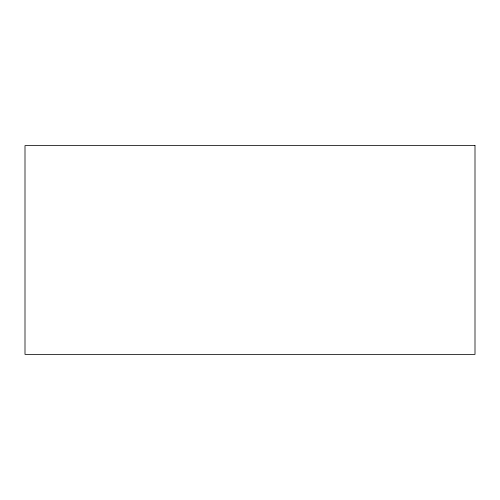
<?xml version="1.0" encoding="UTF-8"?>
<svg xmlns="http://www.w3.org/2000/svg" width="500" height="500" viewBox="0 0 500 500"><rect width="100%" height="100%" fill="white"/><g stroke="black" fill="none" stroke-linecap="round" stroke-linejoin="round"><path stroke-width="0.75" d="M475 145.619L25 145.619L25 354.381L475 354.381L475 145.619"/></g></svg>
